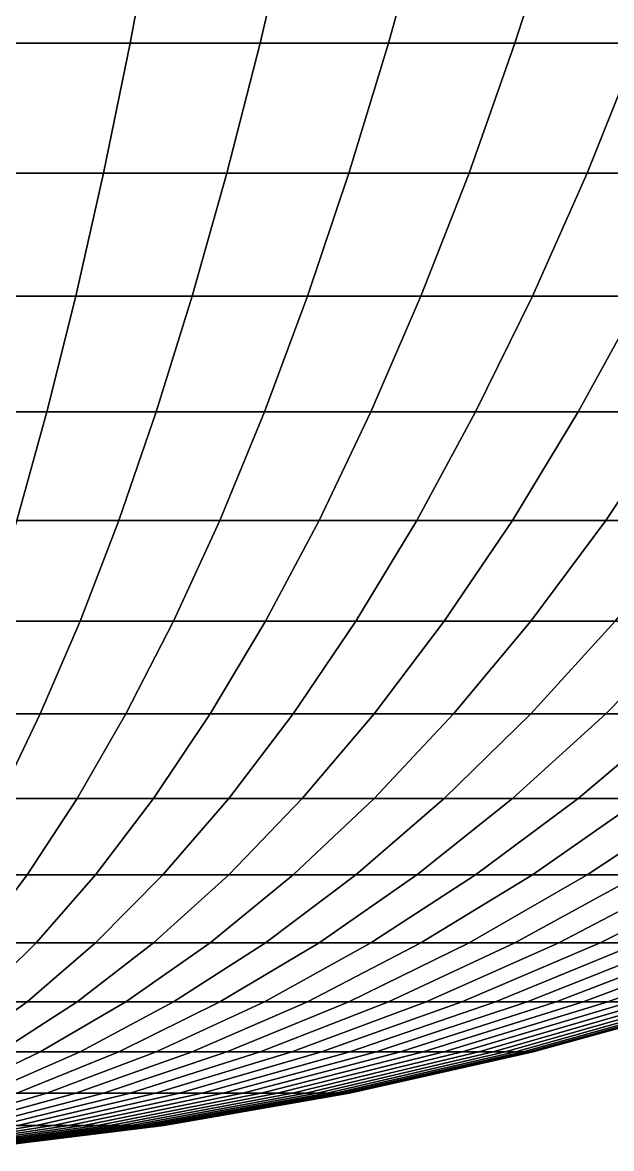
# Model space of a CAD drawing. Extents: x -610 to 610, y -610 to 610.
# Drawn here: x 67 to 160.5, y -606.7 to -427.8 of the extents above; entities that cross this region are included whole.
import ezdxf

# ---------------------------------------------------------------- set-up
doc = ezdxf.new("R2010")
doc.units = 0

msp = doc.modelspace()

# ---------------------------------------------------------------- linework, layer by layer
for points in [[(84.094131, -431.052277, -422.769775), (63.248505, -431.052277, -426.38681), (66.27578, -409.382355, -446.795013), (88.119141, -409.382355, -443.004822)], [(63.248505, -431.052277, 426.38681), (84.094131, -431.052277, 422.769775), (88.119141, -409.382355, 443.004822), (66.27578, -409.382355, 446.795013)], [(104.737167, -431.052277, -418.134186), (84.094131, -431.052277, -422.769775), (88.119141, -409.382355, -443.004822), (109.750214, -409.382355, -438.14743)], [(84.094131, -431.052277, 422.769775), (104.737167, -431.052277, 418.134186), (109.750214, -409.382355, 438.14743), (88.119141, -409.382355, 443.004822)], [(125.127876, -431.052277, -412.491333), (104.737167, -431.052277, -418.134186), (109.750214, -409.382355, -438.14743), (131.116882, -409.382355, -432.234436)], [(104.737167, -431.052277, 418.134186), (125.127876, -431.052277, 412.491333), (131.116882, -409.382355, 432.234436), (109.750214, -409.382355, 438.14743)], [(145.217148, -431.052277, -405.854736), (125.127876, -431.052277, -412.491333), (131.116882, -409.382355, -432.234436), (152.167694, -409.382355, -425.280212)], [(125.127876, -431.052277, 412.491333), (145.217148, -431.052277, 405.854736), (152.167694, -409.382355, 425.280212), (131.116882, -409.382355, 432.234436)], [(164.956573, -431.052277, -398.240417), (145.217148, -431.052277, -405.854736), (152.167694, -409.382355, -425.280212), (172.851913, -409.382355, -417.301422)], [(145.217148, -431.052277, 405.854736), (164.956573, -431.052277, 398.240417), (172.851913, -409.382355, 417.301422), (152.167694, -409.382355, 425.280212)], [(79.866539, -451.683807, -401.516174), (60.068863, -451.683807, -404.951416), (63.248505, -431.052277, -426.38681), (84.094131, -431.052277, -422.769775)], [(60.068863, -451.683807, 404.951416), (79.866539, -451.683807, 401.516174), (84.094131, -431.052277, 422.769775), (63.248505, -431.052277, 426.38681)], [(99.471786, -451.683807, -397.113647), (79.866539, -451.683807, -401.516174), (84.094131, -431.052277, -422.769775), (104.737167, -431.052277, -418.134186)], [(79.866539, -451.683807, 401.516174), (99.471786, -451.683807, 397.113647), (104.737167, -431.052277, 418.134186), (84.094131, -431.052277, 422.769775)], [(118.837425, -451.683807, -391.754456), (99.471786, -451.683807, -397.113647), (104.737167, -431.052277, -418.134186), (125.127876, -431.052277, -412.491333)], [(99.471786, -451.683807, 397.113647), (118.837425, -451.683807, 391.754456), (125.127876, -431.052277, 412.491333), (104.737167, -431.052277, 418.134186)], [(137.916748, -451.683807, -385.451508), (118.837425, -451.683807, -391.754456), (125.127876, -431.052277, -412.491333), (145.217148, -431.052277, -405.854736)], [(118.837425, -451.683807, 391.754456), (137.916748, -451.683807, 385.451508), (145.217148, -431.052277, 405.854736), (125.127876, -431.052277, 412.491333)], [(156.663834, -451.683807, -378.219971), (137.916748, -451.683807, -385.451508), (145.217148, -431.052277, -405.854736), (164.956573, -431.052277, -398.240417)], [(137.916748, -451.683807, 385.451508), (156.663834, -451.683807, 378.219971), (164.956573, -431.052277, 398.240417), (145.217148, -431.052277, 405.854736)], [(175.033508, -451.683807, -370.077271), (156.663834, -451.683807, -378.219971), (164.956573, -431.052277, -398.240417), (184.298599, -431.052277, -389.666656)], [(156.663834, -451.683807, 378.219971), (175.033508, -451.683807, 370.077271), (184.298599, -431.052277, 389.666656), (164.956573, -431.052277, 398.240417)], [(75.446533, -471.227173, -379.295319), (56.744511, -471.227173, -382.540436), (60.068863, -451.683807, -404.951416), (79.866539, -451.683807, -401.516174)], [(56.744511, -471.227173, 382.540436), (75.446533, -471.227173, 379.295319), (79.866539, -451.683807, 401.516174), (60.068863, -451.683807, 404.951416)], [(93.966782, -471.227173, -375.136444), (75.446533, -471.227173, -379.295319), (79.866539, -451.683807, -401.516174), (99.471786, -451.683807, -397.113647)], [(75.446533, -471.227173, 379.295319), (93.966782, -471.227173, 375.136444), (99.471786, -451.683807, 397.113647), (79.866539, -451.683807, 401.516174)], [(112.260674, -471.227173, -370.073853), (93.966782, -471.227173, -375.136444), (99.471786, -451.683807, -397.113647), (118.837425, -451.683807, -391.754456)], [(93.966782, -471.227173, 375.136444), (112.260674, -471.227173, 370.073853), (118.837425, -451.683807, 391.754456), (99.471786, -451.683807, 397.113647)], [(130.284119, -471.227173, -364.11972), (112.260674, -471.227173, -370.073853), (118.837425, -451.683807, -391.754456), (137.916748, -451.683807, -385.451508)], [(112.260674, -471.227173, 370.073853), (130.284119, -471.227173, 364.11972), (137.916748, -451.683807, 385.451508), (118.837425, -451.683807, 391.754456)], [(147.993698, -471.227173, -357.288361), (130.284119, -471.227173, -364.11972), (137.916748, -451.683807, -385.451508), (156.663834, -451.683807, -378.219971)], [(130.284119, -471.227173, 364.11972), (147.993698, -471.227173, 357.288361), (156.663834, -451.683807, 378.219971), (137.916748, -451.683807, 385.451508)], [(165.346741, -471.227173, -349.596283), (147.993698, -471.227173, -357.288361), (156.663834, -451.683807, -378.219971), (175.033508, -451.683807, -370.077271)], [(147.993698, -471.227173, 357.288361), (165.346741, -471.227173, 349.596283), (175.033508, -451.683807, 370.077271), (156.663834, -451.683807, 378.219971)], [(70.844765, -489.635315, -356.160706), (53.283451, -489.635315, -359.207886), (56.744511, -471.227173, -382.540436), (75.446533, -471.227173, -379.295319)], [(53.283451, -489.635315, 359.207886), (70.844765, -489.635315, 356.160706), (75.446533, -471.227173, 379.295319), (56.744511, -471.227173, 382.540436)], [(88.235413, -489.635315, -352.255493), (70.844765, -489.635315, -356.160706), (75.446533, -471.227173, -379.295319), (93.966782, -471.227173, -375.136444)], [(70.844765, -489.635315, 356.160706), (88.235413, -489.635315, 352.255493), (93.966782, -471.227173, 375.136444), (75.446533, -471.227173, 379.295319)], [(105.413475, -489.635315, -347.501678), (88.235413, -489.635315, -352.255493), (93.966782, -471.227173, -375.136444), (112.260674, -471.227173, -370.073853)], [(88.235413, -489.635315, 352.255493), (105.413475, -489.635315, 347.501678), (112.260674, -471.227173, 370.073853), (93.966782, -471.227173, 375.136444)], [(122.337608, -489.635315, -341.910706), (105.413475, -489.635315, -347.501678), (112.260674, -471.227173, -370.073853), (130.284119, -471.227173, -364.11972)], [(105.413475, -489.635315, 347.501678), (122.337608, -489.635315, 341.910706), (130.284119, -471.227173, 364.11972), (112.260674, -471.227173, 370.073853)], [(138.96701, -489.635315, -335.496063), (122.337608, -489.635315, -341.910706), (130.284119, -471.227173, -364.11972), (147.993698, -471.227173, -357.288361)], [(122.337608, -489.635315, 341.910706), (138.96701, -489.635315, 335.496063), (147.993698, -471.227173, 357.288361), (130.284119, -471.227173, 364.11972)], [(155.261642, -489.635315, -328.273132), (138.96701, -489.635315, -335.496063), (147.993698, -471.227173, -357.288361), (165.346741, -471.227173, -349.596283)], [(138.96701, -489.635315, 335.496063), (155.261642, -489.635315, 328.273132), (165.346741, -471.227173, 349.596283), (147.993698, -471.227173, 357.288361)], [(171.182205, -489.635315, -320.259369), (155.261642, -489.635315, -328.273132), (165.346741, -471.227173, -349.596283), (182.301453, -471.227173, -341.061981)], [(155.261642, -489.635315, 328.273132), (171.182205, -489.635315, 320.259369), (182.301453, -471.227173, 341.061981), (165.346741, -471.227173, 349.596283)], [(66.072334, -506.863861, -332.16806), (49.694031, -506.863861, -335.009979), (53.283451, -489.635315, -359.207886), (70.844765, -489.635315, -356.160706)], [(49.694031, -506.863861, 335.009979), (66.072334, -506.863861, 332.16806), (70.844765, -489.635315, 356.160706), (53.283451, -489.635315, 359.207886)], [(82.291458, -506.863861, -328.525909), (66.072334, -506.863861, -332.16806), (70.844765, -489.635315, -356.160706), (88.235413, -489.635315, -352.255493)], [(66.072334, -506.863861, 332.16806), (82.291458, -506.863861, 328.525909), (88.235413, -489.635315, 352.255493), (70.844765, -489.635315, 356.160706)], [(98.31234, -506.863861, -324.092346), (82.291458, -506.863861, -328.525909), (88.235413, -489.635315, -352.255493), (105.413475, -489.635315, -347.501678)], [(82.291458, -506.863861, 328.525909), (98.31234, -506.863861, 324.092346), (105.413475, -489.635315, 347.501678), (88.235413, -489.635315, 352.255493)], [(114.096382, -506.863861, -318.878021), (98.31234, -506.863861, -324.092346), (105.413475, -489.635315, -347.501678), (122.337608, -489.635315, -341.910706)], [(98.31234, -506.863861, 324.092346), (114.096382, -506.863861, 318.878021), (122.337608, -489.635315, 341.910706), (105.413475, -489.635315, 347.501678)], [(129.605545, -506.863861, -312.895477), (114.096382, -506.863861, -318.878021), (122.337608, -489.635315, -341.910706), (138.96701, -489.635315, -335.496063)], [(114.096382, -506.863861, 318.878021), (129.605545, -506.863861, 312.895477), (138.96701, -489.635315, 335.496063), (122.337608, -489.635315, 341.910706)], [(144.802475, -506.863861, -306.159149), (129.605545, -506.863861, -312.895477), (138.96701, -489.635315, -335.496063), (155.261642, -489.635315, -328.273132)], [(129.605545, -506.863861, 312.895477), (144.802475, -506.863861, 306.159149), (155.261642, -489.635315, 328.273132), (138.96701, -489.635315, 335.496063)], [(159.650574, -506.863861, -298.685211), (144.802475, -506.863861, -306.159149), (155.261642, -489.635315, -328.273132), (171.182205, -489.635315, -320.259369)], [(144.802475, -506.863861, 306.159149), (159.650574, -506.863861, 298.685211), (171.182205, -489.635315, 320.259369), (155.261642, -489.635315, 328.273132)], [(174.114059, -506.863861, -290.49176), (159.650574, -506.863861, -298.685211), (171.182205, -489.635315, -320.259369), (186.690399, -489.635315, -311.474121)], [(159.650574, -506.863861, 298.685211), (174.114059, -506.863861, 290.49176), (186.690399, -489.635315, 311.474121), (171.182205, -489.635315, 320.259369)], [(76.149269, -522.871338, -304.004913), (61.140728, -522.871338, -307.375214), (66.072334, -506.863861, -332.16806), (82.291458, -506.863861, -328.525909)], [(61.140728, -522.871338, 307.375214), (76.149269, -522.871338, 304.004913), (82.291458, -506.863861, 328.525909), (66.072334, -506.863861, 332.16806)], [(90.97435, -522.871338, -299.902252), (76.149269, -522.871338, -304.004913), (82.291458, -506.863861, -328.525909), (98.31234, -506.863861, -324.092346)], [(76.149269, -522.871338, 304.004913), (90.97435, -522.871338, 299.902252), (98.31234, -506.863861, 324.092346), (82.291458, -506.863861, 328.525909)], [(105.580284, -522.871338, -295.077118), (90.97435, -522.871338, -299.902252), (98.31234, -506.863861, -324.092346), (114.096382, -506.863861, -318.878021)], [(90.97435, -522.871338, 299.902252), (105.580284, -522.871338, 295.077118), (114.096382, -506.863861, 318.878021), (98.31234, -506.863861, 324.092346)], [(119.931854, -522.871338, -289.541107), (105.580284, -522.871338, -295.077118), (114.096382, -506.863861, -318.878021), (129.605545, -506.863861, -312.895477)], [(105.580284, -522.871338, 295.077118), (119.931854, -522.871338, 289.541107), (129.605545, -506.863861, 312.895477), (114.096382, -506.863861, 318.878021)], [(133.994507, -522.871338, -283.307556), (119.931854, -522.871338, -289.541107), (129.605545, -506.863861, -312.895477), (144.802475, -506.863861, -306.159149)], [(119.931854, -522.871338, 289.541107), (133.994507, -522.871338, 283.307556), (144.802475, -506.863861, 306.159149), (129.605545, -506.863861, 312.895477)], [(147.734344, -522.871338, -276.39151), (133.994507, -522.871338, -283.307556), (144.802475, -506.863861, -306.159149), (159.650574, -506.863861, -298.685211)], [(133.994507, -522.871338, 283.307556), (147.734344, -522.871338, 276.39151), (159.650574, -506.863861, 298.685211), (144.802475, -506.863861, 306.159149)], [(161.118271, -522.871338, -268.809601), (147.734344, -522.871338, -276.39151), (159.650574, -506.863861, -298.685211), (174.114059, -506.863861, -290.49176)], [(147.734344, -522.871338, 276.39151), (161.118271, -522.871338, 268.809601), (174.114059, -506.863861, 290.49176), (159.650574, -506.863861, 298.685211)], [(69.823624, -537.619202, -278.751526), (56.061825, -537.619202, -281.841858), (61.140728, -522.871338, -307.375214), (76.149269, -522.871338, -304.004913)], [(56.061825, -537.619202, 281.841858), (69.823624, -537.619202, 278.751526), (76.149269, -522.871338, 304.004913), (61.140728, -522.871338, 307.375214)], [(83.417213, -537.619202, -274.989685), (69.823624, -537.619202, -278.751526), (76.149269, -522.871338, -304.004913), (90.97435, -522.871338, -299.902252)], [(69.823624, -537.619202, 278.751526), (83.417213, -537.619202, 274.989685), (90.97435, -522.871338, 299.902252), (76.149269, -522.871338, 304.004913)], [(96.809837, -537.619202, -270.565338), (83.417213, -537.619202, -274.989685), (90.97435, -522.871338, -299.902252), (105.580284, -522.871338, -295.077118)], [(83.417213, -537.619202, 274.989685), (96.809837, -537.619202, 270.565338), (105.580284, -522.871338, 295.077118), (90.97435, -522.871338, 299.902252)], [(109.969231, -537.619202, -265.489197), (96.809837, -537.619202, -270.565338), (105.580284, -522.871338, -295.077118), (119.931854, -522.871338, -289.541107)], [(96.809837, -537.619202, 270.565338), (109.969231, -537.619202, 265.489197), (119.931854, -522.871338, 289.541107), (105.580284, -522.871338, 295.077118)], [(122.863701, -537.619202, -259.773468), (109.969231, -537.619202, -265.489197), (119.931854, -522.871338, -289.541107), (133.994507, -522.871338, -283.307556)], [(109.969231, -537.619202, 265.489197), (122.863701, -537.619202, 259.773468), (133.994507, -522.871338, 283.307556), (119.931854, -522.871338, 289.541107)], [(135.462189, -537.619202, -253.431931), (122.863701, -537.619202, -259.773468), (133.994507, -522.871338, -283.307556), (147.734344, -522.871338, -276.39151)], [(122.863701, -537.619202, 259.773468), (135.462189, -537.619202, 253.431931), (147.734344, -522.871338, 276.39151), (133.994507, -522.871338, 283.307556)], [(147.734344, -537.619202, -246.479843), (135.462189, -537.619202, -253.431931), (147.734344, -522.871338, -276.39151), (161.118271, -522.871338, -268.809601)], [(135.462189, -537.619202, 253.431931), (147.734344, -537.619202, 246.479843), (161.118271, -522.871338, 268.809601), (147.734344, -522.871338, 276.39151)], [(159.650574, -537.619202, -238.933975), (147.734344, -537.619202, -246.479843), (161.118271, -522.871338, -268.809601), (174.114059, -522.871338, -260.580109)], [(147.734344, -537.619202, 246.479843), (159.650574, -537.619202, 238.933975), (174.114059, -522.871338, 260.580109), (161.118271, -522.871338, 268.809601)], [(171.182205, -537.619202, -230.812485), (159.650574, -537.619202, -238.933975), (174.114059, -522.871338, -260.580109), (186.690399, -522.871338, -251.722855)], [(159.650574, -537.619202, 238.933975), (171.182205, -537.619202, 230.812485), (186.690399, -522.871338, 251.722855), (174.114059, -522.871338, 260.580109)], [(63.329769, -551.071899, -252.826614), (50.84787, -551.071899, -255.629517), (56.061825, -537.619202, -281.841858), (69.823624, -537.619202, -278.751526)], [(50.84787, -551.071899, 255.629517), (63.329769, -551.071899, 252.826614), (69.823624, -537.619202, 278.751526), (56.061825, -537.619202, 281.841858)], [(75.659096, -551.071899, -249.414612), (63.329769, -551.071899, -252.826614), (69.823624, -537.619202, -278.751526), (83.417213, -537.619202, -274.989685)], [(63.329769, -551.071899, 252.826614), (75.659096, -551.071899, 249.414612), (83.417213, -537.619202, 274.989685), (69.823624, -537.619202, 278.751526)], [(87.80616, -551.071899, -245.401779), (75.659096, -551.071899, -249.414612), (83.417213, -537.619202, -274.989685), (96.809837, -537.619202, -270.565338)], [(75.659096, -551.071899, 249.414612), (87.80616, -551.071899, 245.401779), (96.809837, -537.619202, 270.565338), (83.417213, -537.619202, 274.989685)], [(99.741684, -551.071899, -240.797729), (87.80616, -551.071899, -245.401779), (96.809837, -537.619202, -270.565338), (109.969231, -537.619202, -265.489197)], [(87.80616, -551.071899, 245.401779), (99.741684, -551.071899, 240.797729), (109.969231, -537.619202, 265.489197), (96.809837, -537.619202, 270.565338)], [(111.436928, -551.071899, -235.613586), (99.741684, -551.071899, -240.797729), (109.969231, -537.619202, -265.489197), (122.863701, -537.619202, -259.773468)], [(99.741684, -551.071899, 240.797729), (111.436928, -551.071899, 235.613586), (122.863701, -537.619202, 259.773468), (109.969231, -537.619202, 265.489197)], [(122.863701, -551.071899, -229.861816), (111.436928, -551.071899, -235.613586), (122.863701, -537.619202, -259.773468), (135.462189, -537.619202, -253.431931)], [(111.436928, -551.071899, 235.613586), (122.863701, -551.071899, 229.861816), (135.462189, -537.619202, 253.431931), (122.863701, -537.619202, 259.773468)], [(133.994507, -551.071899, -223.55632), (122.863701, -551.071899, -229.861816), (135.462189, -537.619202, -253.431931), (147.734344, -537.619202, -246.479843)], [(122.863701, -551.071899, 229.861816), (133.994507, -551.071899, 223.55632), (147.734344, -537.619202, 246.479843), (135.462189, -537.619202, 253.431931)], [(144.802475, -551.071899, -216.712219), (133.994507, -551.071899, -223.55632), (147.734344, -537.619202, -246.479843), (159.650574, -537.619202, -238.933975)], [(133.994507, -551.071899, 223.55632), (144.802475, -551.071899, 216.712219), (159.650574, -537.619202, 238.933975), (147.734344, -537.619202, 246.479843)], [(155.261642, -551.071899, -209.346069), (144.802475, -551.071899, -216.712219), (159.650574, -537.619202, -238.933975), (171.182205, -537.619202, -230.812485)], [(144.802475, -551.071899, 216.712219), (155.261642, -551.071899, 209.346069), (171.182205, -537.619202, 230.812485), (159.650574, -537.619202, 238.933975)], [(165.346741, -551.071899, -201.475586), (155.261642, -551.071899, -209.346069), (171.182205, -537.619202, -230.812485), (182.301453, -537.619202, -222.134949)], [(155.261642, -551.071899, 209.346069), (165.346741, -551.071899, 201.475586), (182.301453, -537.619202, 222.134949), (171.182205, -537.619202, 230.812485)], [(67.718719, -563.19696, -223.238693), (56.683346, -563.19696, -226.292603), (63.329769, -551.071899, -252.826614), (75.659096, -551.071899, -249.414612)], [(56.683346, -563.19696, 226.292603), (67.718719, -563.19696, 223.238693), (75.659096, -551.071899, 249.414612), (63.329769, -551.071899, 252.826614)], [(78.59095, -563.19696, -219.647003), (67.718719, -563.19696, -223.238693), (75.659096, -551.071899, -249.414612), (87.80616, -551.071899, -245.401779)], [(67.718719, -563.19696, 223.238693), (78.59095, -563.19696, 219.647003), (87.80616, -551.071899, 245.401779), (75.659096, -551.071899, 249.414612)], [(89.273857, -563.19696, -215.526138), (78.59095, -563.19696, -219.647003), (87.80616, -551.071899, -245.401779), (99.741684, -551.071899, -240.797729)], [(78.59095, -563.19696, 219.647003), (89.273857, -563.19696, 215.526138), (99.741684, -551.071899, 240.797729), (87.80616, -551.071899, 245.401779)], [(99.741684, -563.19696, -210.886078), (89.273857, -563.19696, -215.526138), (99.741684, -551.071899, -240.797729), (111.436928, -551.071899, -235.613586)], [(89.273857, -563.19696, 215.526138), (99.741684, -563.19696, 210.886078), (111.436928, -551.071899, 235.613586), (99.741684, -551.071899, 240.797729)], [(109.969231, -563.19696, -205.737976), (99.741684, -563.19696, -210.886078), (111.436928, -551.071899, -235.613586), (122.863701, -551.071899, -229.861816)], [(99.741684, -563.19696, 210.886078), (109.969231, -563.19696, 205.737976), (122.863701, -551.071899, 229.861816), (111.436928, -551.071899, 235.613586)], [(119.931854, -563.19696, -200.094193), (109.969231, -563.19696, -205.737976), (122.863701, -551.071899, -229.861816), (133.994507, -551.071899, -223.55632)], [(109.969231, -563.19696, 205.737976), (119.931854, -563.19696, 200.094193), (133.994507, -551.071899, 223.55632), (122.863701, -551.071899, 229.861816)], [(129.605545, -563.19696, -193.968414), (119.931854, -563.19696, -200.094193), (133.994507, -551.071899, -223.55632), (144.802475, -551.071899, -216.712219)], [(119.931854, -563.19696, 200.094193), (129.605545, -563.19696, 193.968414), (144.802475, -551.071899, 216.712219), (133.994507, -551.071899, 223.55632)], [(138.96701, -563.19696, -187.37532), (129.605545, -563.19696, -193.968414), (144.802475, -551.071899, -216.712219), (155.261642, -551.071899, -209.346069)], [(129.605545, -563.19696, 193.968414), (138.96701, -563.19696, 187.37532), (155.261642, -551.071899, 209.346069), (144.802475, -551.071899, 216.712219)], [(147.993698, -563.19696, -180.330841), (138.96701, -563.19696, -187.37532), (155.261642, -551.071899, -209.346069), (165.346741, -551.071899, -201.475586)], [(138.96701, -563.19696, 187.37532), (147.993698, -563.19696, 180.330841), (165.346741, -551.071899, 201.475586), (155.261642, -551.071899, 209.346069)], [(156.663834, -563.19696, -172.851913), (147.993698, -563.19696, -180.330841), (165.346741, -551.071899, -201.475586), (175.033508, -551.071899, -193.11972)], [(147.993698, -563.19696, 180.330841), (156.663834, -563.19696, 172.851913), (175.033508, -551.071899, 193.11972), (165.346741, -551.071899, 201.475586)], [(164.956573, -563.19696, -164.956573), (156.663834, -563.19696, -172.851913), (175.033508, -551.071899, -193.11972), (184.298599, -551.071899, -184.298599)], [(156.663834, -563.19696, 172.851913), (164.956573, -563.19696, 164.956573), (184.298599, -551.071899, 184.298599), (175.033508, -551.071899, 193.11972)], [(59.615196, -573.965271, -196.524979), (49.900364, -573.965271, -199.21344), (56.683346, -563.19696, -226.292603), (67.718719, -563.19696, -223.238693)], [(49.900364, -573.965271, 199.21344), (59.615196, -573.965271, 196.524979), (67.718719, -563.19696, 223.238693), (56.683346, -563.19696, 226.292603)], [(69.186417, -573.965271, -193.363068), (59.615196, -573.965271, -196.524979), (67.718719, -563.19696, -223.238693), (78.59095, -563.19696, -219.647003)], [(59.615196, -573.965271, 196.524979), (69.186417, -573.965271, 193.363068), (78.59095, -563.19696, 219.647003), (67.718719, -563.19696, 223.238693)], [(78.59095, -573.965271, -189.735352), (69.186417, -573.965271, -193.363068), (78.59095, -563.19696, -219.647003), (89.273857, -563.19696, -215.526138)], [(69.186417, -573.965271, 193.363068), (78.59095, -573.965271, 189.735352), (89.273857, -563.19696, 215.526138), (78.59095, -563.19696, 219.647003)], [(87.80616, -573.965271, -185.650513), (78.59095, -573.965271, -189.735352), (89.273857, -563.19696, -215.526138), (99.741684, -563.19696, -210.886078)], [(78.59095, -573.965271, 189.735352), (87.80616, -573.965271, 185.650513), (99.741684, -563.19696, 210.886078), (89.273857, -563.19696, 215.526138)], [(96.809837, -573.965271, -181.118454), (87.80616, -573.965271, -185.650513), (99.741684, -563.19696, -210.886078), (109.969231, -563.19696, -205.737976)], [(87.80616, -573.965271, 185.650513), (96.809837, -573.965271, 181.118454), (109.969231, -563.19696, 205.737976), (99.741684, -563.19696, 210.886078)], [(105.580284, -573.965271, -176.150055), (96.809837, -573.965271, -181.118454), (109.969231, -563.19696, -205.737976), (119.931854, -563.19696, -200.094193)], [(96.809837, -573.965271, 181.118454), (105.580284, -573.965271, 176.150055), (119.931854, -563.19696, 200.094193), (109.969231, -563.19696, 205.737976)], [(114.096382, -573.965271, -170.757294), (105.580284, -573.965271, -176.150055), (119.931854, -563.19696, -200.094193), (129.605545, -563.19696, -193.968414)], [(105.580284, -573.965271, 176.150055), (114.096382, -573.965271, 170.757294), (129.605545, -563.19696, 193.968414), (119.931854, -563.19696, 200.094193)], [(122.337608, -573.965271, -164.953171), (114.096382, -573.965271, -170.757294), (129.605545, -563.19696, -193.968414), (138.96701, -563.19696, -187.37532)], [(114.096382, -573.965271, 170.757294), (122.337608, -573.965271, 164.953171), (138.96701, -563.19696, 187.37532), (129.605545, -563.19696, 193.968414)], [(130.284119, -573.965271, -158.751648), (122.337608, -573.965271, -164.953171), (138.96701, -563.19696, -187.37532), (147.993698, -563.19696, -180.330841)], [(122.337608, -573.965271, 164.953171), (130.284119, -573.965271, 158.751648), (147.993698, -563.19696, 180.330841), (138.96701, -563.19696, 187.37532)], [(137.916748, -573.965271, -152.167694), (130.284119, -573.965271, -158.751648), (147.993698, -563.19696, -180.330841), (156.663834, -563.19696, -172.851913)], [(130.284119, -573.965271, 158.751648), (137.916748, -573.965271, 152.167694), (156.663834, -563.19696, 172.851913), (147.993698, -563.19696, 180.330841)], [(145.217148, -573.965271, -145.217148), (137.916748, -573.965271, -152.167694), (156.663834, -563.19696, -172.851913), (164.956573, -563.19696, -164.956573)], [(137.916748, -573.965271, 152.167694), (145.217148, -573.965271, 145.217148), (164.956573, -563.19696, 164.956573), (156.663834, -563.19696, 172.851913)], [(152.167694, -573.965271, -137.916748), (145.217148, -573.965271, -145.217148), (164.956573, -563.19696, -164.956573), (172.851913, -563.19696, -156.663834)], [(145.217148, -573.965271, 145.217148), (152.167694, -573.965271, 137.916748), (172.851913, -563.19696, 156.663834), (164.956573, -563.19696, 164.956573)], [(158.751648, -573.965271, -130.284119), (152.167694, -573.965271, -137.916748), (172.851913, -563.19696, -156.663834), (180.330841, -563.19696, -147.993698)], [(152.167694, -573.965271, 137.916748), (158.751648, -573.965271, 130.284119), (180.330841, -563.19696, 147.993698), (172.851913, -563.19696, 156.663834)], [(164.953171, -573.965271, -122.337608), (158.751648, -573.965271, -130.284119), (180.330841, -563.19696, -147.993698), (187.37532, -563.19696, -138.96701)], [(158.751648, -573.965271, 130.284119), (164.953171, -573.965271, 122.337608), (187.37532, -563.19696, 138.96701), (180.330841, -563.19696, 147.993698)], [(59.615196, -583.35083, -166.613327), (51.368061, -583.35083, -169.337814), (59.615196, -573.965271, -196.524979), (69.186417, -573.965271, -193.363068)], [(51.368061, -583.35083, 169.337814), (59.615196, -583.35083, 166.613327), (69.186417, -573.965271, 193.363068), (59.615196, -573.965271, 196.524979)], [(67.718719, -583.35083, -163.487442), (59.615196, -583.35083, -166.613327), (69.186417, -573.965271, -193.363068), (78.59095, -573.965271, -189.735352)], [(59.615196, -583.35083, 166.613327), (67.718719, -583.35083, 163.487442), (78.59095, -573.965271, 189.735352), (69.186417, -573.965271, 193.363068)], [(75.659096, -583.35083, -159.967728), (67.718719, -583.35083, -163.487442), (78.59095, -573.965271, -189.735352), (87.80616, -573.965271, -185.650513)], [(67.718719, -583.35083, 163.487442), (75.659096, -583.35083, 159.967728), (87.80616, -573.965271, 185.650513), (78.59095, -573.965271, 189.735352)], [(83.417213, -583.35083, -156.062622), (75.659096, -583.35083, -159.967728), (87.80616, -573.965271, -185.650513), (96.809837, -573.965271, -181.118454)], [(75.659096, -583.35083, 159.967728), (83.417213, -583.35083, 156.062622), (96.809837, -573.965271, 181.118454), (87.80616, -573.965271, 185.650513)], [(90.97435, -583.35083, -151.78154), (83.417213, -583.35083, -156.062622), (96.809837, -573.965271, -181.118454), (105.580284, -573.965271, -176.150055)], [(83.417213, -583.35083, 156.062622), (90.97435, -583.35083, 151.78154), (105.580284, -573.965271, 176.150055), (96.809837, -573.965271, 181.118454)], [(98.31234, -583.35083, -147.134811), (90.97435, -583.35083, -151.78154), (105.580284, -573.965271, -176.150055), (114.096382, -573.965271, -170.757294)], [(90.97435, -583.35083, 151.78154), (98.31234, -583.35083, 147.134811), (114.096382, -573.965271, 170.757294), (105.580284, -573.965271, 176.150055)], [(105.413475, -583.35083, -142.133636), (98.31234, -583.35083, -147.134811), (114.096382, -573.965271, -170.757294), (122.337608, -573.965271, -164.953171)], [(98.31234, -583.35083, 147.134811), (105.413475, -583.35083, 142.133636), (122.337608, -573.965271, 164.953171), (114.096382, -573.965271, 170.757294)], [(112.260674, -583.35083, -136.790024), (105.413475, -583.35083, -142.133636), (122.337608, -573.965271, -164.953171), (130.284119, -573.965271, -158.751648)], [(105.413475, -583.35083, 142.133636), (112.260674, -583.35083, 136.790024), (130.284119, -573.965271, 158.751648), (122.337608, -573.965271, 164.953171)], [(118.837425, -583.35083, -131.116882), (112.260674, -583.35083, -136.790024), (130.284119, -573.965271, -158.751648), (137.916748, -573.965271, -152.167694)], [(112.260674, -583.35083, 136.790024), (118.837425, -583.35083, 131.116882), (137.916748, -573.965271, 152.167694), (130.284119, -573.965271, 158.751648)], [(125.127876, -583.35083, -125.127876), (118.837425, -583.35083, -131.116882), (137.916748, -573.965271, -152.167694), (145.217148, -573.965271, -145.217148)], [(118.837425, -583.35083, 131.116882), (125.127876, -583.35083, 125.127876), (145.217148, -573.965271, 145.217148), (137.916748, -573.965271, 152.167694)], [(131.116882, -583.35083, -118.837425), (125.127876, -583.35083, -125.127876), (145.217148, -573.965271, -145.217148), (152.167694, -573.965271, -137.916748)], [(125.127876, -583.35083, 125.127876), (131.116882, -583.35083, 118.837425), (152.167694, -573.965271, 137.916748), (145.217148, -573.965271, 145.217148)], [(136.790024, -583.35083, -112.260674), (131.116882, -583.35083, -118.837425), (152.167694, -573.965271, -137.916748), (158.751648, -573.965271, -130.284119)], [(131.116882, -583.35083, 118.837425), (136.790024, -583.35083, 112.260674), (158.751648, -573.965271, 130.284119), (152.167694, -573.965271, 137.916748)], [(142.133636, -583.35083, -105.413475), (136.790024, -583.35083, -112.260674), (158.751648, -573.965271, -130.284119), (164.953171, -573.965271, -122.337608)], [(136.790024, -583.35083, 112.260674), (142.133636, -583.35083, 105.413475), (164.953171, -573.965271, 122.337608), (158.751648, -573.965271, 130.284119)], [(147.134811, -583.35083, -98.31234), (142.133636, -583.35083, -105.413475), (164.953171, -573.965271, -122.337608), (170.757294, -573.965271, -114.096382)], [(142.133636, -583.35083, 105.413475), (147.134811, -583.35083, 98.31234), (170.757294, -573.965271, 114.096382), (164.953171, -573.965271, 122.337608)], [(151.78154, -583.35083, -90.97435), (147.134811, -583.35083, -98.31234), (170.757294, -573.965271, -114.096382), (176.150055, -573.965271, -105.580284)], [(147.134811, -583.35083, 98.31234), (151.78154, -583.35083, 90.97435), (176.150055, -573.965271, 105.580284), (170.757294, -573.965271, 114.096382)], [(156.062622, -583.35083, -83.417213), (151.78154, -583.35083, -90.97435), (176.150055, -573.965271, -105.580284), (181.118454, -573.965271, -96.809837)], [(151.78154, -583.35083, 90.97435), (156.062622, -583.35083, 83.417213), (181.118454, -573.965271, 96.809837), (176.150055, -573.965271, 105.580284)], [(159.967728, -583.35083, -75.659096), (156.062622, -583.35083, -83.417213), (181.118454, -573.965271, -96.809837), (185.650513, -573.965271, -87.80616)], [(156.062622, -583.35083, 83.417213), (159.967728, -583.35083, 75.659096), (185.650513, -573.965271, 87.80616), (181.118454, -573.965271, 96.809837)], [(163.487442, -583.35083, -67.718719), (159.967728, -583.35083, -75.659096), (185.650513, -573.965271, -87.80616), (189.735352, -573.965271, -78.59095)], [(159.967728, -583.35083, 75.659096), (163.487442, -583.35083, 67.718719), (189.735352, -573.965271, 78.59095), (185.650513, -573.965271, 87.80616)], [(56.683346, -591.331055, -136.845703), (49.900364, -591.331055, -139.462189), (59.615196, -583.35083, -166.613327), (67.718719, -583.35083, -163.487442)], [(49.900364, -591.331055, 139.462189), (56.683346, -591.331055, 136.845703), (67.718719, -583.35083, 163.487442), (59.615196, -583.35083, 166.613327)], [(63.329769, -591.331055, -133.899536), (56.683346, -591.331055, -136.845703), (67.718719, -583.35083, -163.487442), (75.659096, -583.35083, -159.967728)], [(56.683346, -591.331055, 136.845703), (63.329769, -591.331055, 133.899536), (75.659096, -583.35083, 159.967728), (67.718719, -583.35083, 163.487442)], [(69.823624, -591.331055, -130.630814), (63.329769, -591.331055, -133.899536), (75.659096, -583.35083, -159.967728), (83.417213, -583.35083, -156.062622)], [(63.329769, -591.331055, 133.899536), (69.823624, -591.331055, 130.630814), (83.417213, -583.35083, 156.062622), (75.659096, -583.35083, 159.967728)], [(76.149269, -591.331055, -127.047379), (69.823624, -591.331055, -130.630814), (83.417213, -583.35083, -156.062622), (90.97435, -583.35083, -151.78154)], [(69.823624, -591.331055, 130.630814), (76.149269, -591.331055, 127.047379), (90.97435, -583.35083, 151.78154), (83.417213, -583.35083, 156.062622)], [(82.291458, -591.331055, -123.157875), (76.149269, -591.331055, -127.047379), (90.97435, -583.35083, -151.78154), (98.31234, -583.35083, -147.134811)], [(76.149269, -591.331055, 127.047379), (82.291458, -591.331055, 123.157875), (98.31234, -583.35083, 147.134811), (90.97435, -583.35083, 151.78154)], [(88.235413, -591.331055, -118.971672), (82.291458, -591.331055, -123.157875), (98.31234, -583.35083, -147.134811), (105.413475, -583.35083, -142.133636)], [(82.291458, -591.331055, 123.157875), (88.235413, -591.331055, 118.971672), (105.413475, -583.35083, 142.133636), (98.31234, -583.35083, 147.134811)], [(93.966782, -591.331055, -114.498863), (88.235413, -591.331055, -118.971672), (105.413475, -583.35083, -142.133636), (112.260674, -583.35083, -136.790024)], [(88.235413, -591.331055, 118.971672), (93.966782, -591.331055, 114.498863), (112.260674, -583.35083, 136.790024), (105.413475, -583.35083, 142.133636)], [(99.471786, -591.331055, -109.750214), (93.966782, -591.331055, -114.498863), (112.260674, -583.35083, -136.790024), (118.837425, -583.35083, -131.116882)], [(93.966782, -591.331055, 114.498863), (99.471786, -591.331055, 109.750214), (118.837425, -583.35083, 131.116882), (112.260674, -583.35083, 136.790024)], [(104.737167, -591.331055, -104.737167), (99.471786, -591.331055, -109.750214), (118.837425, -583.35083, -131.116882), (125.127876, -583.35083, -125.127876)], [(99.471786, -591.331055, 109.750214), (104.737167, -591.331055, 104.737167), (125.127876, -583.35083, 125.127876), (118.837425, -583.35083, 131.116882)], [(109.750214, -591.331055, -99.471786), (104.737167, -591.331055, -104.737167), (125.127876, -583.35083, -125.127876), (131.116882, -583.35083, -118.837425)], [(104.737167, -591.331055, 104.737167), (109.750214, -591.331055, 99.471786), (131.116882, -583.35083, 118.837425), (125.127876, -583.35083, 125.127876)], [(114.498863, -591.331055, -93.966782), (109.750214, -591.331055, -99.471786), (131.116882, -583.35083, -118.837425), (136.790024, -583.35083, -112.260674)], [(109.750214, -591.331055, 99.471786), (114.498863, -591.331055, 93.966782), (136.790024, -583.35083, 112.260674), (131.116882, -583.35083, 118.837425)], [(118.971672, -591.331055, -88.235413), (114.498863, -591.331055, -93.966782), (136.790024, -583.35083, -112.260674), (142.133636, -583.35083, -105.413475)], [(114.498863, -591.331055, 93.966782), (118.971672, -591.331055, 88.235413), (142.133636, -583.35083, 105.413475), (136.790024, -583.35083, 112.260674)], [(123.157875, -591.331055, -82.291458), (118.971672, -591.331055, -88.235413), (142.133636, -583.35083, -105.413475), (147.134811, -583.35083, -98.31234)], [(118.971672, -591.331055, 88.235413), (123.157875, -591.331055, 82.291458), (147.134811, -583.35083, 98.31234), (142.133636, -583.35083, 105.413475)], [(127.047379, -591.331055, -76.149269), (123.157875, -591.331055, -82.291458), (147.134811, -583.35083, -98.31234), (151.78154, -583.35083, -90.97435)], [(123.157875, -591.331055, 82.291458), (127.047379, -591.331055, 76.149269), (151.78154, -583.35083, 90.97435), (147.134811, -583.35083, 98.31234)], [(130.630814, -591.331055, -69.823624), (127.047379, -591.331055, -76.149269), (151.78154, -583.35083, -90.97435), (156.062622, -583.35083, -83.417213)], [(127.047379, -591.331055, 76.149269), (130.630814, -591.331055, 69.823624), (156.062622, -583.35083, 83.417213), (151.78154, -583.35083, 90.97435)], [(133.899536, -591.331055, -63.329769), (130.630814, -591.331055, -69.823624), (156.062622, -583.35083, -83.417213), (159.967728, -583.35083, -75.659096)], [(130.630814, -591.331055, 69.823624), (133.899536, -591.331055, 63.329769), (159.967728, -583.35083, 75.659096), (156.062622, -583.35083, 83.417213)], [(136.845703, -591.331055, -56.683346), (133.899536, -591.331055, -63.329769), (159.967728, -583.35083, -75.659096), (163.487442, -583.35083, -67.718719)], [(133.899536, -591.331055, 63.329769), (136.845703, -591.331055, 56.683346), (163.487442, -583.35083, 67.718719), (159.967728, -583.35083, 75.659096)], [(139.462189, -591.331055, -49.900364), (136.845703, -591.331055, -56.683346), (163.487442, -583.35083, -67.718719), (166.613327, -583.35083, -59.615196)], [(136.845703, -591.331055, 56.683346), (139.462189, -591.331055, 49.900364), (166.613327, -583.35083, 59.615196), (163.487442, -583.35083, 67.718719)], [(141.742691, -591.331055, -42.997177), (139.462189, -591.331055, -49.900364), (166.613327, -583.35083, -59.615196), (169.337814, -583.35083, -51.368061)], [(139.462189, -591.331055, 49.900364), (141.742691, -591.331055, 42.997177), (169.337814, -583.35083, 51.368061), (166.613327, -583.35083, 59.615196)], [(143.681732, -591.331055, -35.990398), (141.742691, -591.331055, -42.997177), (169.337814, -583.35083, -51.368061), (171.654343, -583.35083, -42.997177)], [(141.742691, -591.331055, 42.997177), (143.681732, -591.331055, 35.990398), (171.654343, -583.35083, 42.997177), (169.337814, -583.35083, 51.368061)], [(145.274612, -591.331055, -28.896919), (143.681732, -591.331055, -35.990398), (171.654343, -583.35083, -42.997177), (173.557358, -583.35083, -34.522705)], [(143.681732, -591.331055, 35.990398), (145.274612, -591.331055, 28.896919), (173.557358, -583.35083, 34.522701), (171.654343, -583.35083, 42.997177)], [(146.517532, -591.331055, -21.733824), (145.274612, -591.331055, -28.896919), (173.557358, -583.35083, -34.522705), (175.042236, -583.35083, -25.965065)], [(145.274612, -591.331055, 28.896919), (146.517532, -591.331055, 21.733824), (175.042236, -583.35083, 25.965065), (173.557358, -583.35083, 34.522701)], [(147.407471, -591.331055, -14.518369), (146.517532, -591.331055, -21.733824), (175.042236, -583.35083, -25.965065), (176.105438, -583.35083, -17.344872)], [(146.517532, -591.331055, 21.733824), (147.407471, -591.331055, 14.518369), (176.105438, -583.35083, 17.344872), (175.042236, -583.35083, 25.965065)], [(147.942291, -591.331055, -7.267939), (147.407471, -591.331055, -14.518369), (176.105438, -583.35083, -17.344872), (176.744385, -583.35083, -8.682895)], [(147.407471, -591.331055, 14.518369), (147.942291, -591.331055, 7.267939), (176.744385, -583.35083, 8.682895), (176.105438, -583.35083, 17.344872)], [(148.120712, -591.331055), (147.942291, -591.331055, -7.267939), (176.744385, -583.35083, -8.682895), (176.957535, -583.35083)], [(147.942291, -591.331055, 7.267939), (148.120712, -591.331055), (176.957535, -583.35083), (176.744385, -583.35083, 8.682895)], [(56.061825, -597.886719, -104.884308), (50.84787, -597.886719, -107.508789), (63.329769, -591.331055, -133.899536), (69.823624, -591.331055, -130.630814)], [(50.84787, -597.886719, 107.508789), (56.061825, -597.886719, 104.884308), (69.823624, -591.331055, 130.630814), (63.329769, -591.331055, 133.899536)], [(61.140728, -597.886719, -102.007149), (56.061825, -597.886719, -104.884308), (69.823624, -591.331055, -130.630814), (76.149269, -591.331055, -127.047379)], [(56.061825, -597.886719, 104.884308), (61.140728, -597.886719, 102.007149), (76.149269, -591.331055, 127.047379), (69.823624, -591.331055, 130.630814)], [(66.072334, -597.886719, -98.884232), (61.140728, -597.886719, -102.007149), (76.149269, -591.331055, -127.047379), (82.291458, -591.331055, -123.157875)], [(61.140728, -597.886719, 102.007149), (66.072334, -597.886719, 98.884232), (82.291458, -591.331055, 123.157875), (76.149269, -591.331055, 127.047379)], [(70.844765, -597.886719, -95.523109), (66.072334, -597.886719, -98.884232), (82.291458, -591.331055, -123.157875), (88.235413, -591.331055, -118.971672)], [(66.072334, -597.886719, 98.884232), (70.844765, -597.886719, 95.523109), (88.235413, -591.331055, 118.971672), (82.291458, -591.331055, 123.157875)], [(75.446533, -597.886719, -91.931862), (70.844765, -597.886719, -95.523109), (88.235413, -591.331055, -118.971672), (93.966782, -591.331055, -114.498863)], [(70.844765, -597.886719, 95.523109), (75.446533, -597.886719, 91.931862), (93.966782, -591.331055, 114.498863), (88.235413, -591.331055, 118.971672)], [(79.866539, -597.886719, -88.119141), (75.446533, -597.886719, -91.931862), (93.966782, -591.331055, -114.498863), (99.471786, -591.331055, -109.750214)], [(75.446533, -597.886719, 91.931862), (79.866539, -597.886719, 88.119141), (99.471786, -591.331055, 109.750214), (93.966782, -591.331055, 114.498863)], [(84.094131, -597.886719, -84.094131), (79.866539, -597.886719, -88.119141), (99.471786, -591.331055, -109.750214), (104.737167, -591.331055, -104.737167)], [(79.866539, -597.886719, 88.119141), (84.094131, -597.886719, 84.094131), (104.737167, -591.331055, 104.737167), (99.471786, -591.331055, 109.750214)], [(88.119141, -597.886719, -79.866539), (84.094131, -597.886719, -84.094131), (104.737167, -591.331055, -104.737167), (109.750214, -591.331055, -99.471786)], [(84.094131, -597.886719, 84.094131), (88.119141, -597.886719, 79.866539), (109.750214, -591.331055, 99.471786), (104.737167, -591.331055, 104.737167)], [(91.931862, -597.886719, -75.446533), (88.119141, -597.886719, -79.866539), (109.750214, -591.331055, -99.471786), (114.498863, -591.331055, -93.966782)], [(88.119141, -597.886719, 79.866539), (91.931862, -597.886719, 75.446533), (114.498863, -591.331055, 93.966782), (109.750214, -591.331055, 99.471786)], [(95.523109, -597.886719, -70.844765), (91.931862, -597.886719, -75.446533), (114.498863, -591.331055, -93.966782), (118.971672, -591.331055, -88.235413)], [(91.931862, -597.886719, 75.446533), (95.523109, -597.886719, 70.844765), (118.971672, -591.331055, 88.235413), (114.498863, -591.331055, 93.966782)], [(98.884232, -597.886719, -66.072334), (95.523109, -597.886719, -70.844765), (118.971672, -591.331055, -88.235413), (123.157875, -591.331055, -82.291458)], [(95.523109, -597.886719, 70.844765), (98.884232, -597.886719, 66.072334), (123.157875, -591.331055, 82.291458), (118.971672, -591.331055, 88.235413)], [(102.007149, -597.886719, -61.140728), (98.884232, -597.886719, -66.072334), (123.157875, -591.331055, -82.291458), (127.047379, -591.331055, -76.149269)], [(98.884232, -597.886719, 66.072334), (102.007149, -597.886719, 61.140728), (127.047379, -591.331055, 76.149269), (123.157875, -591.331055, 82.291458)], [(104.884308, -597.886719, -56.061825), (102.007149, -597.886719, -61.140728), (127.047379, -591.331055, -76.149269), (130.630814, -591.331055, -69.823624)], [(102.007149, -597.886719, 61.140728), (104.884308, -597.886719, 56.061825), (130.630814, -591.331055, 69.823624), (127.047379, -591.331055, 76.149269)], [(107.508789, -597.886719, -50.84787), (104.884308, -597.886719, -56.061825), (130.630814, -591.331055, -69.823624), (133.899536, -591.331055, -63.329769)], [(104.884308, -597.886719, 56.061825), (107.508789, -597.886719, 50.84787), (133.899536, -591.331055, 63.329769), (130.630814, -591.331055, 69.823624)], [(109.874283, -597.886719, -45.511417), (107.508789, -597.886719, -50.84787), (133.899536, -591.331055, -63.329769), (136.845703, -591.331055, -56.683346)], [(107.508789, -597.886719, 50.84787), (109.874283, -597.886719, 45.511417), (136.845703, -591.331055, 56.683346), (133.899536, -591.331055, 63.329769)], [(111.975067, -597.886719, -40.065319), (109.874283, -597.886719, -45.511417), (136.845703, -591.331055, -56.683346), (139.462189, -591.331055, -49.900364)], [(109.874283, -597.886719, 45.511417), (111.975067, -597.886719, 40.065319), (139.462189, -591.331055, 49.900364), (136.845703, -591.331055, 56.683346)], [(113.806099, -597.886719, -34.522705), (111.975067, -597.886719, -40.065319), (139.462189, -591.331055, -49.900364), (141.742691, -591.331055, -42.997177)], [(111.975067, -597.886719, 40.065319), (113.806099, -597.886719, 34.522705), (141.742691, -591.331055, 42.997177), (139.462189, -591.331055, 49.900364)], [(115.362961, -597.886719, -28.896919), (113.806099, -597.886719, -34.522705), (141.742691, -591.331055, -42.997177), (143.681732, -591.331055, -35.990398)], [(113.806099, -597.886719, 34.522705), (115.362961, -597.886719, 28.896919), (143.681732, -591.331055, 35.990398), (141.742691, -591.331055, 42.997177)], [(116.641907, -597.886719, -23.201517), (115.362961, -597.886719, -28.896919), (143.681732, -591.331055, -35.990398), (145.274612, -591.331055, -28.896919)], [(115.362961, -597.886719, 28.896919), (116.641907, -597.886719, 23.201517), (145.274612, -591.331055, 28.896919), (143.681732, -591.331055, 35.990398)], [(117.639854, -597.886719, -17.450224), (116.641907, -597.886719, -23.201517), (145.274612, -591.331055, -28.896919), (146.517532, -591.331055, -21.733824)], [(116.641907, -597.886719, 23.201517), (117.639854, -597.886719, 17.450224), (146.517532, -591.331055, 21.733824), (145.274612, -591.331055, 28.896919)], [(118.354393, -597.886719, -11.65689), (117.639854, -597.886719, -17.450224), (146.517532, -591.331055, -21.733824), (147.407471, -591.331055, -14.518369)], [(117.639854, -597.886719, 17.450224), (118.354393, -597.886719, 11.65689), (147.407471, -591.331055, 14.518369), (146.517532, -591.331055, 21.733824)], [(118.783813, -597.886719, -5.835474), (118.354393, -597.886719, -11.65689), (147.407471, -591.331055, -14.518369), (147.942291, -591.331055, -7.267939)], [(118.354393, -597.886719, 11.65689), (118.783813, -597.886719, 5.835474), (147.942291, -591.331055, 7.267939), (147.407471, -591.331055, 14.518369)], [(118.927063, -597.886719), (118.783813, -597.886719, -5.835474), (147.942291, -591.331055, -7.267939), (148.120712, -591.331055)], [(118.783813, -597.886719, 5.835474), (118.927063, -597.886719), (148.120712, -591.331055), (147.942291, -591.331055, 7.267939)], [(53.283451, -603.002014, -71.844421), (49.694031, -603.002014, -74.372375), (66.072334, -597.886719, -98.884232), (70.844765, -597.886719, -95.523109)], [(49.694031, -603.002014, 74.372375), (53.283451, -603.002014, 71.844421), (70.844765, -597.886719, 95.523109), (66.072334, -597.886719, 98.884232)], [(56.744511, -603.002014, -69.143387), (53.283451, -603.002014, -71.844421), (70.844765, -597.886719, -95.523109), (75.446533, -597.886719, -91.931862)], [(53.283451, -603.002014, 71.844421), (56.744511, -603.002014, 69.143387), (75.446533, -597.886719, 91.931862), (70.844765, -597.886719, 95.523109)], [(60.068863, -603.002014, -66.27578), (56.744511, -603.002014, -69.143387), (75.446533, -597.886719, -91.931862), (79.866539, -597.886719, -88.119141)], [(56.744511, -603.002014, 69.143387), (60.068863, -603.002014, 66.27578), (79.866539, -597.886719, 88.119141), (75.446533, -597.886719, 91.931862)], [(63.248505, -603.002014, -63.248505), (60.068863, -603.002014, -66.27578), (79.866539, -597.886719, -88.119141), (84.094131, -597.886719, -84.094131)], [(60.068863, -603.002014, 66.27578), (63.248505, -603.002014, 63.248505), (84.094131, -597.886719, 84.094131), (79.866539, -597.886719, 88.119141)], [(66.27578, -603.002014, -60.068863), (63.248505, -603.002014, -63.248505), (84.094131, -597.886719, -84.094131), (88.119141, -597.886719, -79.866539)], [(63.248505, -603.002014, 63.248505), (66.27578, -603.002014, 60.068863), (88.119141, -597.886719, 79.866539), (84.094131, -597.886719, 84.094131)], [(69.143387, -603.002014, -56.744511), (66.27578, -603.002014, -60.068863), (88.119141, -597.886719, -79.866539), (91.931862, -597.886719, -75.446533)], [(66.27578, -603.002014, 60.068863), (69.143387, -603.002014, 56.744511), (91.931862, -597.886719, 75.446533), (88.119141, -597.886719, 79.866539)], [(71.844421, -603.002014, -53.283451), (69.143387, -603.002014, -56.744511), (91.931862, -597.886719, -75.446533), (95.523109, -597.886719, -70.844765)], [(69.143387, -603.002014, 56.744511), (71.844421, -603.002014, 53.283451), (95.523109, -597.886719, 70.844765), (91.931862, -597.886719, 75.446533)], [(74.372375, -603.002014, -49.694031), (71.844421, -603.002014, -53.283451), (95.523109, -597.886719, -70.844765), (98.884232, -597.886719, -66.072334)], [(71.844421, -603.002014, 53.283451), (74.372375, -603.002014, 49.694031), (98.884232, -597.886719, 66.072334), (95.523109, -597.886719, 70.844765)], [(76.721161, -603.002014, -45.984898), (74.372375, -603.002014, -49.694031), (98.884232, -597.886719, -66.072334), (102.007149, -597.886719, -61.140728)], [(74.372375, -603.002014, 49.694031), (76.721161, -603.002014, 45.984898), (102.007149, -597.886719, 61.140728), (98.884232, -597.886719, 66.072334)], [(78.885117, -603.002014, -42.164978), (76.721161, -603.002014, -45.984898), (102.007149, -597.886719, -61.140728), (104.884308, -597.886719, -56.061825)], [(76.721161, -603.002014, 45.984898), (78.885117, -603.002014, 42.164978), (104.884308, -597.886719, 56.061825), (102.007149, -597.886719, 61.140728)], [(80.859039, -603.002014, -38.243477), (78.885117, -603.002014, -42.164978), (104.884308, -597.886719, -56.061825), (107.508789, -597.886719, -50.84787)], [(78.885117, -603.002014, 42.164978), (80.859039, -603.002014, 38.243477), (107.508789, -597.886719, 50.84787), (104.884308, -597.886719, 56.061825)], [(82.638161, -603.002014, -34.229847), (80.859039, -603.002014, -38.243477), (107.508789, -597.886719, -50.84787), (109.874283, -597.886719, -45.511417)], [(80.859039, -603.002014, 38.243477), (82.638161, -603.002014, 34.229847), (109.874283, -597.886719, 45.511417), (107.508789, -597.886719, 50.84787)], [(84.218201, -603.002014, -30.133753), (82.638161, -603.002014, -34.229847), (109.874283, -597.886719, -45.511417), (111.975067, -597.886719, -40.065319)], [(82.638161, -603.002014, 34.229847), (84.218201, -603.002014, 30.133753), (111.975067, -597.886719, 40.065319), (109.874283, -597.886719, 45.511417)], [(85.595345, -603.002014, -25.965065), (84.218201, -603.002014, -30.133753), (111.975067, -597.886719, -40.065319), (113.806099, -597.886719, -34.522705)], [(84.218201, -603.002014, 30.133753), (85.595345, -603.002014, 25.965065), (113.806099, -597.886719, 34.522705), (111.975067, -597.886719, 40.065319)], [(86.766289, -603.002014, -21.733824), (85.595345, -603.002014, -25.965065), (113.806099, -597.886719, -34.522705), (115.362961, -597.886719, -28.896919)], [(85.595345, -603.002014, 25.965065), (86.766289, -603.002014, 21.733824), (115.362961, -597.886719, 28.896919), (113.806099, -597.886719, 34.522705)], [(87.728203, -603.002014, -17.450224), (86.766289, -603.002014, -21.733824), (115.362961, -597.886719, -28.896919), (116.641907, -597.886719, -23.201517)], [(86.766289, -603.002014, 21.733824), (87.728203, -603.002014, 17.450224), (116.641907, -597.886719, 23.201517), (115.362961, -597.886719, 28.896919)], [(88.478767, -603.002014, -13.124586), (87.728203, -603.002014, -17.450224), (116.641907, -597.886719, -23.201517), (117.639854, -597.886719, -17.450224)], [(87.728203, -603.002014, 17.450224), (88.478767, -603.002014, 13.124586), (117.639854, -597.886719, 17.450224), (116.641907, -597.886719, 23.201517)], [(89.01619, -603.002014, -8.767329), (88.478767, -603.002014, -13.124586), (117.639854, -597.886719, -17.450224), (118.354393, -597.886719, -11.65689)], [(88.478767, -603.002014, 13.124586), (89.01619, -603.002014, 8.767329), (118.354393, -597.886719, 11.65689), (117.639854, -597.886719, 17.450224)], [(89.339149, -603.002014, -4.388951), (89.01619, -603.002014, -8.767329), (118.354393, -597.886719, -11.65689), (118.783813, -597.886719, -5.835474)], [(89.01619, -603.002014, 8.767329), (89.339149, -603.002014, 4.388951), (118.783813, -597.886719, 5.835474), (118.354393, -597.886719, 11.65689)], [(89.446892, -603.002014), (89.339149, -603.002014, -4.388951), (118.783813, -597.886719, -5.835474), (118.927063, -597.886719)], [(89.339149, -603.002014, 4.388951), (89.446892, -603.002014), (118.927063, -597.886719), (118.783813, -597.886719, 5.835474)], [(46.188343, -606.664612, -37.905792), (44.272755, -606.664612, -40.126484), (66.27578, -603.002014, -60.068863), (69.143387, -603.002014, -56.744511)], [(44.272755, -606.664612, 40.126484), (46.188343, -606.664612, 37.905792), (69.143387, -603.002014, 56.744511), (66.27578, -603.002014, 60.068863)], [(47.992653, -606.664612, -35.593777), (46.188343, -606.664612, -37.905792), (69.143387, -603.002014, -56.744511), (71.844421, -603.002014, -53.283451)], [(46.188343, -606.664612, 37.905792), (47.992653, -606.664612, 35.593777), (71.844421, -603.002014, 53.283451), (69.143387, -603.002014, 56.744511)], [(49.681347, -606.664612, -33.196014), (47.992653, -606.664612, -35.593777), (71.844421, -603.002014, -53.283451), (74.372375, -603.002014, -49.694031)], [(47.992653, -606.664612, 35.593777), (49.681347, -606.664612, 33.196014), (74.372375, -603.002014, 49.694031), (71.844421, -603.002014, 53.283451)], [(51.250355, -606.664612, -30.718281), (49.681347, -606.664612, -33.196014), (74.372375, -603.002014, -49.694031), (76.721161, -603.002014, -45.984898)], [(49.681347, -606.664612, 33.196014), (51.250355, -606.664612, 30.718281), (76.721161, -603.002014, 45.984898), (74.372375, -603.002014, 49.694031)], [(52.695896, -606.664612, -28.166544), (51.250355, -606.664612, -30.718281), (76.721161, -603.002014, -45.984898), (78.885117, -603.002014, -42.164978)], [(51.250355, -606.664612, 30.718281), (52.695896, -606.664612, 28.166544), (78.885117, -603.002014, 42.164978), (76.721161, -603.002014, 45.984898)], [(54.014488, -606.664612, -25.546951), (52.695896, -606.664612, -28.166544), (78.885117, -603.002014, -42.164978), (80.859039, -603.002014, -38.243477)], [(52.695896, -606.664612, 28.166544), (54.014488, -606.664612, 25.546951), (80.859039, -603.002014, 38.243477), (78.885117, -603.002014, 42.164978)], [(55.202957, -606.664612, -22.865812), (54.014488, -606.664612, -25.546951), (80.859039, -603.002014, -38.243477), (82.638161, -603.002014, -34.229847)], [(54.014488, -606.664612, 25.546951), (55.202957, -606.664612, 22.865812), (82.638161, -603.002014, 34.229847), (80.859039, -603.002014, 38.243477)], [(56.258434, -606.664612, -20.129589), (55.202957, -606.664612, -22.865812), (82.638161, -603.002014, -34.229847), (84.218201, -603.002014, -30.133753)], [(55.202957, -606.664612, 22.865812), (56.258434, -606.664612, 20.129589), (84.218201, -603.002014, 30.133753), (82.638161, -603.002014, 34.229847)], [(57.178383, -606.664612, -17.344872), (56.258434, -606.664612, -20.129589), (84.218201, -603.002014, -30.133753), (85.595345, -603.002014, -25.965065)], [(56.258434, -606.664612, 20.129589), (57.178383, -606.664612, 17.344872), (85.595345, -603.002014, 25.965065), (84.218201, -603.002014, 30.133753)], [(57.960579, -606.664612, -14.518369), (57.178383, -606.664612, -17.344872), (85.595345, -603.002014, -25.965065), (86.766289, -603.002014, -21.733824)], [(57.178383, -606.664612, 17.344872), (57.960579, -606.664612, 14.518369), (86.766289, -603.002014, 21.733824), (85.595345, -603.002014, 25.965065)], [(58.603146, -606.664612, -11.656891), (57.960579, -606.664612, -14.518369), (86.766289, -603.002014, -21.733824), (87.728203, -603.002014, -17.450224)], [(57.960579, -606.664612, 14.518369), (58.603146, -606.664612, 11.65689), (87.728203, -603.002014, 17.450224), (86.766289, -603.002014, 21.733824)], [(59.10453, -606.664612, -8.767329), (58.603146, -606.664612, -11.656891), (87.728203, -603.002014, -17.450224), (88.478767, -603.002014, -13.124586)], [(58.603146, -606.664612, 11.65689), (59.10453, -606.664612, 8.767329), (88.478767, -603.002014, 13.124586), (87.728203, -603.002014, 17.450224)], [(59.463531, -606.664612, -5.856647), (59.10453, -606.664612, -8.767329), (88.478767, -603.002014, -13.124586), (89.01619, -603.002014, -8.767329)], [(59.10453, -606.664612, 8.767329), (59.463531, -606.664612, 5.856647), (89.01619, -603.002014, 8.767329), (88.478767, -603.002014, 13.124586)], [(59.679276, -606.664612, -2.931855), (59.463531, -606.664612, -5.856647), (89.01619, -603.002014, -8.767329), (89.339149, -603.002014, -4.388951)], [(59.463531, -606.664612, 5.856647), (59.679276, -606.664612, 2.931855), (89.339149, -603.002014, 4.388951), (89.01619, -603.002014, 8.767329)], [(59.751247, -606.664612), (59.679276, -606.664612, -2.931855), (89.339149, -603.002014, -4.388951), (89.446892, -603.002014)], [(59.679276, -606.664612, 2.931855), (59.751247, -606.664612), (89.446892, -603.002014), (89.339149, -603.002014, 4.388951)]]:
    msp.add_3dface(points)

doc.saveas('drawing.dxf')
